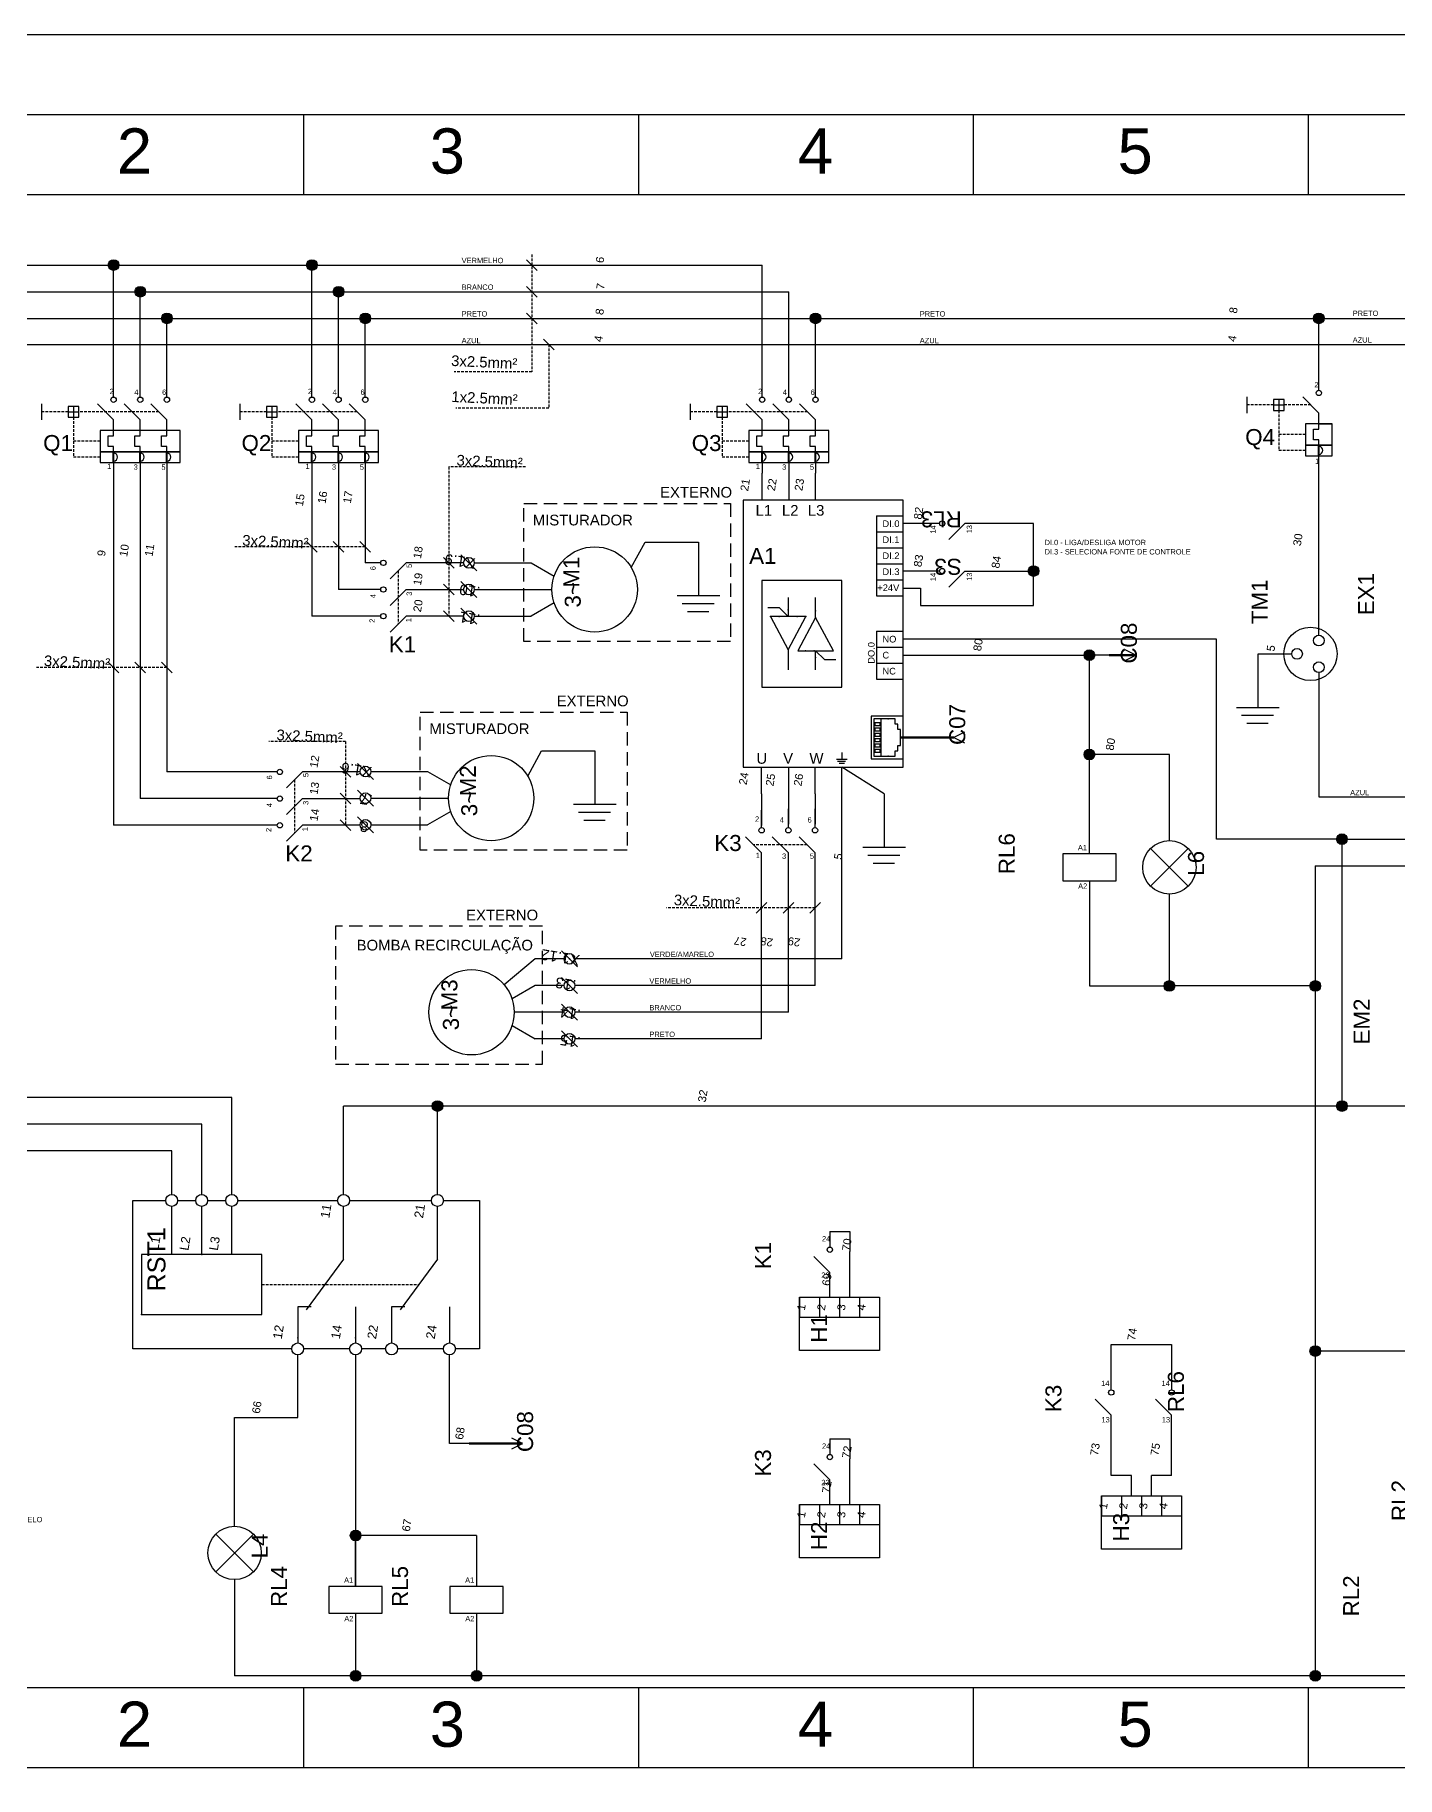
# Model space of a CAD drawing. Header units: millimetres. Extents: x 100 to 940, y 59 to 694.
# Drawn here: x 240.1 to 495.5, y 367.3 to 693.9 of the extents above; entities that cross this region are included whole.
import ezdxf
from ezdxf import colors
from ezdxf.entities.mleader import LeaderData, LeaderLine
from ezdxf.enums import TextEntityAlignment as Align
from ezdxf.math import Vec2, Vec3

# ---------------------------------------------------------------- set-up
doc = ezdxf.new("R2010")
doc.units = ezdxf.units.MM
doc.linetypes.add('DASHED', pattern=[0.75, 0.5, -0.25])
doc.styles.add('Annotative', font='arial.ttf')
doc.styles.add('Notes', font='arial.ttf', dxfattribs={"height": 3})

msp = doc.modelspace()

# ---------------------------------------------------------------- hatches: boundary and pattern name
for points in [[(255.88, 650.79, 1), (253.88, 650.79, 1)], [(293.07, 650.79, 1), (291.07, 650.79, 1)], [(260.88, 645.79, 1), (258.88, 645.79, 1)], [(298.07, 645.79, 1), (296.07, 645.79, 1)], [(265.88, 640.79, 1), (263.88, 640.79, 1)], [(303.07, 640.79, 1), (301.07, 640.79, 1)], [(387.47, 640.79, 1), (385.47, 640.79, 1)], [(481.84, 640.79, 1), (479.84, 640.79, 1)], [(428.36, 593.42, 1), (426.36, 593.42, 1)], [(438.82, 577.66, 1), (436.82, 577.66, 1)], [(438.82, 559.02, 1), (436.82, 559.02, 1)], [(486.18, 543.16, 1), (484.18, 543.16, 1)], [(453.82, 515.64, 1), (451.82, 515.64, 1)], [(481.18, 515.64, 1), (479.18, 515.64, 1)], [(316.6, 493.13, 1), (314.6, 493.13, 1)], [(486.18, 493.13, 1), (484.18, 493.13, 1)], [(481.18, 447.2, 1), (479.18, 447.2, 1)], [(301.25, 412.61, 1), (299.25, 412.61, 1)], [(301.25, 386.32, 1), (299.25, 386.32, 1)], [(323.94, 386.32, 1), (321.94, 386.32, 1)], [(481.18, 386.32, 1), (479.18, 386.32, 1)]]:
    msp.add_hatch(color=256).paths.add_polyline_path(points)

# ---------------------------------------------------------------- linework, layer by layer
for p, q in [((290.56, 664), (290.56, 679)), ((353.33, 664), (353.33, 679)), ((416.11, 664), (416.11, 679)), ((478.89, 664), (478.89, 679)), ((188.02, 650.79), (376.47, 650.79)), ((254.88, 628.03), (254.88, 650.79)), ((292.07, 628.03), (292.07, 650.79)), ((332.27, 651.79), (334.27, 649.79)), ((376.47, 628.03), (376.47, 650.79)), ((332.27, 646.79), (334.27, 644.79)), ((193.02, 645.79), (381.47, 645.79)), ((259.88, 628.03), (259.88, 645.79)), ((297.07, 628.03), (297.07, 645.79)), ((381.47, 628.03), (381.47, 645.79)), ((198.02, 640.79), (484.62, 640.79)), ((264.88, 628.03), (264.88, 640.79)), ((302.07, 628.03), (302.07, 640.79)), ((332.27, 641.79), (334.27, 639.79)), ((386.47, 628.03), (386.47, 640.79)), ((450.45, 640.79), (549.65, 640.79)), ((480.84, 627.3), (480.84, 640.89)), ((203.02, 635.89), (484.62, 635.89)), ((335.5, 636.89), (337.5, 634.89)), ((450.45, 635.89), (554.65, 635.89)), ((254.88, 626.03), (254.88, 628.03)), ((259.88, 626.03), (259.88, 628.03)), ((264.88, 626.03), (264.88, 628.03)), ((292.07, 626.03), (292.07, 628.03)), ((297.07, 626.03), (297.07, 628.03)), ((302.07, 626.03), (302.07, 628.03)), ((376.47, 626.03), (376.47, 628.03)), ((381.47, 626.03), (381.47, 628.03)), ((386.47, 626.03), (386.47, 628.03)), ((480.84, 627.3), (480.84, 629.3)), ((480.84, 627.3), (480.84, 629.3)), ((241.38, 624.79), (241.38, 621.79)), ((247.38, 624.29), (247.38, 622.29)), ((254.88, 621.79), (251.88, 624.79)), ((259.88, 621.79), (256.88, 624.79)), ((264.88, 621.79), (261.88, 624.79)), ((278.57, 624.79), (278.57, 621.79)), ((284.57, 624.29), (284.57, 622.29)), ((292.07, 621.79), (289.07, 624.79)), ((297.07, 621.79), (294.07, 624.79)), ((302.07, 621.79), (299.07, 624.79)), ((362.97, 624.79), (362.97, 621.79)), ((368.97, 624.29), (368.97, 622.29)), ((376.47, 621.79), (373.47, 624.79)), ((381.47, 621.79), (378.47, 624.79)), ((386.47, 621.79), (383.47, 624.79)), ((467.34, 626.05), (467.34, 623.05)), ((472.34, 624.55), (474.34, 624.55)), ((473.34, 625.55), (473.34, 623.55)), ((480.84, 623.05), (477.84, 626.05)), ((246.38, 623.29), (248.38, 623.29)), ((254.88, 619.79), (254.88, 621.79)), ((259.88, 619.79), (259.88, 621.79)), ((264.88, 619.79), (264.88, 621.79)), ((283.57, 623.29), (285.57, 623.29)), ((292.07, 619.79), (292.07, 621.79)), ((297.07, 619.79), (297.07, 621.79)), ((302.07, 619.79), (302.07, 621.79)), ((367.97, 623.29), (369.97, 623.29)), ((376.47, 619.79), (376.47, 621.79)), ((381.47, 619.79), (381.47, 621.79)), ((386.47, 619.79), (386.47, 621.79)), ((480.84, 621.05), (480.84, 623.05)), ((480.84, 620.04), (480.84, 621.05)), ((480.84, 621.05), (483.34, 621.05)), ((253.88, 616.79), (253.88, 618.79)), ((253.88, 618.79), (254.88, 618.78)), ((254.88, 618.78), (254.88, 619.79)), ((258.88, 616.79), (258.88, 618.79)), ((258.88, 618.79), (259.88, 618.79)), ((259.88, 618.79), (259.88, 619.79)), ((263.88, 616.79), (263.88, 618.79)), ((263.88, 618.79), (264.88, 618.79)), ((264.88, 618.79), (264.88, 619.79)), ((291.07, 616.79), (291.07, 618.79)), ((291.07, 618.79), (292.07, 618.78)), ((292.07, 618.78), (292.07, 619.79)), ((296.07, 616.79), (296.07, 618.79)), ((296.07, 618.79), (297.07, 618.79)), ((297.07, 618.79), (297.07, 619.79)), ((301.07, 616.79), (301.07, 618.79)), ((301.07, 618.79), (302.07, 618.79)), ((302.07, 618.79), (302.07, 619.79)), ((375.47, 616.79), (375.47, 618.79)), ((375.47, 618.79), (376.47, 618.78)), ((376.47, 618.78), (376.47, 619.79)), ((380.47, 616.79), (380.47, 618.79)), ((380.47, 618.79), (381.47, 618.79)), ((381.47, 618.79), (381.47, 619.79)), ((385.47, 616.79), (385.47, 618.79)), ((385.47, 618.79), (386.47, 618.79)), ((386.47, 618.79), (386.47, 619.79)), ((479.84, 618.05), (479.84, 620.05)), ((479.84, 620.05), (480.84, 620.04)), ((480.84, 618.05), (479.84, 618.05)), ((480.84, 617.05), (480.84, 618.05)), ((254.88, 616.79), (253.88, 616.79)), ((254.88, 615.79), (254.88, 616.79)), ((259.88, 616.79), (258.88, 616.79)), ((259.88, 615.79), (259.88, 616.79)), ((264.88, 616.79), (263.88, 616.79)), ((264.88, 615.79), (264.88, 616.79)), ((292.07, 616.79), (291.07, 616.79)), ((292.07, 615.79), (292.07, 616.79)), ((297.07, 616.79), (296.07, 616.79)), ((297.07, 615.79), (297.07, 616.79)), ((302.07, 616.79), (301.07, 616.79)), ((302.07, 615.79), (302.07, 616.79)), ((376.47, 616.79), (375.47, 616.79)), ((376.47, 615.79), (376.47, 616.79)), ((381.47, 616.79), (380.47, 616.79)), ((381.47, 615.79), (381.47, 616.79)), ((386.47, 616.79), (385.47, 616.79)), ((386.47, 615.79), (386.47, 616.79)), ((480.84, 581.39), (480.84, 617.05)), ((254.88, 613.79), (254.88, 611.79)), ((254.88, 611.79), (254.88, 584.97)), ((259.88, 613.79), (259.88, 611.79)), ((259.88, 611.79), (259.88, 589.96)), ((264.88, 613.79), (264.88, 611.79)), ((264.88, 611.79), (264.88, 594.97)), ((292.07, 613.79), (292.07, 611.79)), ((292.07, 611.79), (292.07, 584.97)), ((297.07, 613.79), (297.07, 611.79)), ((297.07, 611.79), (297.07, 589.96)), ((302.07, 613.79), (302.07, 611.79)), ((302.07, 611.79), (302.07, 594.97)), ((376.47, 613.79), (376.47, 611.79)), ((376.47, 606.79), (376.47, 611.79)), ((381.47, 613.79), (381.47, 611.79)), ((381.47, 611.79), (381.47, 606.79)), ((386.47, 613.79), (386.47, 611.79)), ((386.47, 606.79), (386.47, 611.79)), ((397.92, 603.8), (397.92, 588.8)), ((397.92, 603.8), (402.92, 603.8)), ((409.72, 602.33), (402.92, 602.33)), ((414.47, 602.33), (411.47, 599.33)), ((427.36, 602.33), (414.47, 602.33)), ((427.36, 586.99), (427.36, 602.33)), ((291.07, 598.95), (293.07, 596.95)), ((296.07, 598.95), (298.07, 596.95)), ((301.07, 598.95), (303.07, 596.95)), ((351.92, 594.06), (354.51, 598.86)), ((354.51, 598.86), (364.51, 598.86)), ((364.51, 598.86), (364.51, 588.86)), ((397.92, 600.8), (402.92, 600.8)), ((397.92, 597.8), (402.92, 597.8)), ((264.88, 594.97), (264.88, 555.76)), ((304.95, 594.97), (302.07, 594.97)), ((309.7, 594.97), (306.7, 591.97)), ((320.51, 594.97), (309.7, 594.97)), ((316.76, 595.97), (318.76, 593.97)), ((323.01, 593.47), (320.01, 596.47)), ((322.51, 594.97), (333.14, 594.97)), ((333.14, 594.97), (337.47, 592.47)), ((397.92, 594.8), (402.92, 594.8)), ((323.01, 588.47), (320.01, 591.47)), ((397.92, 591.8), (402.92, 591.8)), ((409.72, 593.42), (402.92, 593.42)), ((414.47, 593.42), (411.47, 590.42)), ((414.47, 593.42), (427.36, 593.42)), ((259.88, 589.96), (259.88, 550.76)), ((304.95, 589.96), (297.07, 589.96)), ((309.7, 589.97), (306.7, 586.97)), ((309.7, 589.97), (320.51, 589.97)), ((316.76, 590.97), (318.76, 588.97)), ((322.51, 589.97), (337.07, 589.97)), ((360.51, 588.86), (368.51, 588.86)), ((381.36, 588.47), (381.36, 584.89)), ((386.49, 584.72), (386.49, 588.47)), ((397.92, 588.8), (402.92, 588.8)), ((402.92, 590.22), (406.13, 590.22)), ((402.92, 585.8), (402.92, 588.8)), ((406.13, 590.22), (406.13, 586.99)), ((254.88, 584.97), (254.88, 545.76)), ((304.95, 584.97), (292.07, 584.97)), ((309.7, 584.97), (306.7, 581.97)), ((320.51, 584.97), (309.7, 584.97)), ((316.76, 585.97), (318.76, 583.97)), ((323.01, 583.47), (320.01, 586.47)), ((322.51, 584.97), (333.14, 584.97)), ((337.47, 587.47), (333.14, 584.97)), ((361.46, 587.36), (367.46, 587.36)), ((362.47, 585.86), (366.47, 585.86)), ((379.7, 586.55), (377.55, 586.55)), ((384.69, 584.89), (378.03, 584.89)), ((378.03, 584.89), (381.36, 578.64)), ((381.36, 584.89), (379.7, 586.55)), ((381.36, 578.64), (384.69, 584.89)), ((386.49, 584.72), (383.15, 578.47)), ((389.82, 578.47), (386.49, 584.72)), ((406.13, 586.99), (427.36, 586.99)), ((397.92, 582.16), (402.92, 582.16)), ((397.92, 582.16), (397.92, 573.16)), ((402.92, 579.16), (402.92, 582.16)), ((381.36, 578.64), (381.36, 574.89)), ((383.15, 578.47), (389.82, 578.47)), ((386.49, 574.89), (386.49, 578.47)), ((386.49, 578.47), (388.15, 576.81)), ((397.92, 579.16), (402.92, 579.16)), ((461.66, 580.66), (402.92, 580.66)), ((402.92, 576.16), (402.92, 579.16)), ((446.51, 577.66), (444.51, 578.66)), ((461.66, 543.16), (461.66, 580.66)), ((253.88, 576.36), (255.88, 574.36)), ((258.88, 576.36), (260.88, 574.36)), ((263.88, 576.36), (265.88, 574.36)), ((388.15, 576.81), (390.29, 576.81)), ((397.92, 576.16), (402.92, 576.16)), ((402.92, 577.66), (438.07, 577.66)), ((441.53, 577.66), (437.82, 577.66)), ((437.82, 540.38), (437.82, 577.66)), ((444.51, 576.66), (446.51, 577.66)), ((475.76, 577.87), (469.38, 577.87)), ((469.38, 577.87), (469.38, 567.87)), ((397.92, 573.16), (402.92, 573.16)), ((480.84, 574.39), (480.84, 551.08)), ((401.42, 565.72), (397.42, 565.72)), ((397.42, 565.72), (397.42, 558.72)), ((398.76, 558.72), (398.76, 565.72)), ((401.42, 564.72), (401.42, 565.72)), ((465.38, 567.87), (473.38, 567.87)), ((466.34, 566.38), (472.34, 566.38)), ((401.92, 564.72), (401.42, 564.72)), ((401.92, 563.72), (401.92, 564.72)), ((402.42, 563.72), (401.92, 563.72)), ((402.42, 560.72), (402.42, 563.72)), ((414.38, 563.22), (412.38, 562.22)), ((412.38, 562.22), (414.38, 561.22)), ((467.34, 564.88), (471.34, 564.88)), ((332.52, 554.94), (335.11, 559.74)), ((335.11, 559.74), (345.11, 559.74)), ((345.11, 559.74), (345.11, 549.74)), ((391.39, 559.43), (391.39, 558.18)), ((397.42, 558.72), (401.42, 558.72)), ((401.42, 558.72), (401.42, 559.72)), ((401.42, 559.72), (401.92, 559.72)), ((401.92, 559.72), (401.92, 560.72)), ((401.92, 560.72), (402.42, 560.72)), ((452.82, 559.02), (437.82, 559.02)), ((452.82, 555.14), (452.82, 559.02)), ((285.55, 555.76), (264.88, 555.76)), ((290.3, 555.76), (287.3, 552.76)), ((301.11, 555.76), (290.3, 555.76)), ((297.36, 556.76), (299.36, 554.76)), ((303.61, 554.35), (300.61, 557.35)), ((303.11, 555.85), (313.75, 555.85)), ((313.75, 555.85), (318.08, 553.35)), ((376.38, 551.68), (376.38, 556.68)), ((381.38, 556.68), (381.38, 551.68)), ((386.38, 551.68), (386.38, 556.68)), ((390.39, 558.18), (392.39, 558.18)), ((390.62, 557.81), (392.12, 557.81)), ((390.88, 557.43), (391.88, 557.43)), ((391.38, 520.72), (391.38, 556.68)), ((399.35, 551.68), (391.38, 556.68)), ((303.61, 549.35), (300.61, 552.35)), ((452.82, 542.88), (452.82, 555.14)), ((285.55, 550.76), (259.88, 550.76)), ((290.3, 550.76), (287.3, 547.76)), ((290.3, 550.76), (301.11, 550.76)), ((297.36, 551.76), (299.36, 549.76)), ((303.11, 550.85), (317.67, 550.85)), ((341.11, 549.74), (349.11, 549.74)), ((376.38, 551.68), (376.38, 545.7)), ((381.38, 551.68), (381.38, 545.95)), ((381.38, 545.32), (381.38, 548.82)), ((386.38, 551.68), (386.38, 545.95)), ((386.38, 545.32), (386.38, 548.82)), ((399.35, 551.68), (399.35, 541.68)), ((480.84, 551.08), (531.84, 551.08)), ((285.55, 545.76), (254.88, 545.76)), ((290.3, 545.76), (287.3, 542.76)), ((301.11, 545.76), (290.3, 545.76)), ((297.36, 546.76), (299.36, 544.76)), ((303.61, 544.35), (300.61, 547.35)), ((303.11, 545.85), (313.75, 545.85)), ((318.08, 548.35), (313.75, 545.85)), ((342.06, 548.24), (348.06, 548.24)), ((343.07, 546.74), (347.07, 546.74)), ((376.38, 545.32), (376.38, 548.57)), ((376.38, 540.57), (373.38, 543.57)), ((381.38, 540.57), (378.38, 543.57)), ((386.38, 540.57), (383.38, 543.57)), ((485.18, 543.16), (461.66, 543.16)), ((485.18, 543.16), (574.15, 543.16)), ((485.18, 543.16), (485.18, 493.13)), ((376.38, 505.72), (376.38, 540.57)), ((381.38, 510.72), (381.38, 540.57)), ((386.38, 515.72), (386.38, 540.57)), ((395.35, 541.68), (403.35, 541.68)), ((396.3, 540.18), (402.3, 540.18)), ((456.36, 541.41), (449.29, 534.34)), ((449.29, 541.41), (456.36, 534.34)), ((397.31, 538.68), (401.31, 538.68)), ((480.18, 538.16), (599.85, 538.16)), ((480.18, 538.16), (480.18, 386.32)), ((437.82, 535.38), (437.82, 515.64)), ((452.82, 515.64), (452.82, 532.88)), ((377.38, 531.29), (375.38, 529.29)), ((382.38, 531.29), (380.38, 529.29)), ((387.38, 531.29), (385.38, 529.29)), ((333.91, 520.72), (328.11, 515.86)), ((339.35, 520.72), (333.91, 520.72)), ((341.85, 519.22), (338.85, 522.22)), ((391.38, 520.72), (341.35, 520.72)), ((341.85, 514.22), (338.85, 517.22)), ((333.91, 515.72), (329.58, 513.22)), ((339.35, 515.72), (333.91, 515.72)), ((386.38, 515.72), (341.35, 515.72)), ((437.82, 515.64), (452.82, 515.64)), ((480.18, 515.64), (452.82, 515.64)), ((339.35, 510.72), (329.98, 510.72)), ((341.85, 509.22), (338.85, 512.22)), ((381.38, 510.72), (341.35, 510.72)), ((329.58, 508.22), (333.91, 505.72)), ((341.85, 504.22), (338.85, 507.22)), ((339.35, 505.72), (333.91, 505.72)), ((376.38, 505.72), (341.35, 505.72)), ((277.02, 494.75), (198.02, 494.75)), ((277.02, 476.55), (277.02, 494.75)), ((485.18, 493.13), (298, 493.13)), ((298, 476.55), (298, 493.13)), ((315.6, 476.55), (315.6, 493.13)), ((498.45, 493.13), (485.18, 493.13)), ((271.39, 489.75), (193.02, 489.75)), ((271.39, 476.55), (271.39, 489.75)), ((265.77, 484.75), (188.02, 484.76)), ((265.77, 476.55), (265.77, 484.75)), ((389.16, 469.6), (392.91, 469.6)), ((389.16, 469.6), (389.16, 466.7)), ((392.91, 469.6), (392.91, 465.88)), ((389.16, 461.95), (386.16, 464.95)), ((392.91, 457.33), (392.91, 465.88)), ((389.16, 457.33), (389.16, 461.95)), ((383.47, 457.33), (383.47, 453.58)), ((387.22, 457.33), (387.22, 453.58)), ((390.97, 457.33), (390.97, 453.58)), ((394.72, 457.33), (394.72, 453.58)), ((383.47, 453.58), (398.47, 453.58)), ((441.92, 439.93), (441.92, 448.42)), ((441.92, 448.42), (453.24, 448.42)), ((453.24, 448.42), (453.24, 439.93)), ((289.39, 434.72), (289.39, 446.48)), ((300.25, 446.48), (300.25, 422.39)), ((317.85, 429.85), (317.85, 446.48)), ((498.45, 447.2), (480.18, 447.2)), ((441.92, 435.18), (438.92, 438.18)), ((453.24, 435.18), (450.24, 438.18)), ((277.56, 414.35), (277.56, 434.72)), ((277.56, 434.72), (289.39, 434.72)), ((441.92, 423.87), (441.92, 435.18)), ((453.24, 423.87), (453.24, 435.18)), ((321.56, 429.85), (317.85, 429.85)), ((331.51, 429.85), (329.51, 430.85)), ((329.51, 428.85), (331.51, 429.85)), ((389.16, 430.73), (392.91, 430.73)), ((389.16, 430.73), (389.16, 427.83)), ((392.91, 430.73), (392.91, 427.01)), ((389.16, 423.08), (386.16, 426.08)), ((392.91, 418.46), (392.91, 427.01)), ((300.25, 422.39), (300.25, 403.07)), ((389.16, 418.46), (389.16, 423.08)), ((445.7, 423.87), (441.92, 423.87)), ((445.7, 420.09), (445.7, 423.87)), ((449.45, 420.09), (449.45, 423.87)), ((453.24, 423.87), (449.45, 423.87)), ((383.47, 418.46), (383.47, 414.71)), ((387.22, 418.46), (387.22, 414.71)), ((390.97, 418.46), (390.97, 414.71)), ((394.72, 418.46), (394.72, 414.71)), ((440.08, 420.09), (440.08, 416.34)), ((443.83, 420.09), (443.83, 416.34)), ((443.83, 420.09), (447.58, 420.09)), ((447.58, 420.09), (447.58, 416.34)), ((447.58, 420.09), (451.33, 420.09)), ((451.33, 420.09), (451.33, 416.34)), ((440.08, 416.34), (455.08, 416.34)), ((281.09, 412.89), (274.02, 405.82)), ((274.02, 412.89), (281.09, 405.82)), ((322.94, 412.61), (300.25, 412.61)), ((300.25, 403.07), (300.25, 412.61)), ((322.94, 412.61), (322.94, 403.07)), ((383.47, 414.71), (398.47, 414.71)), ((277.56, 404.35), (277.56, 386.32)), ((300.25, 398.07), (300.25, 386.32)), ((322.94, 398.07), (322.94, 386.32)), ((480.18, 386.32), (277.56, 386.32)), ((543.29, 386.32), (480.18, 386.32)), ((730, 384.08), (165, 384.08)), ((290.56, 369.08), (290.56, 384.08)), ((353.33, 369.08), (353.33, 384.08)), ((416.11, 369.08), (416.11, 384.08)), ((478.89, 369.08), (478.89, 384.08)), ((745, 369.08), (150, 369.08))]:
    msp.add_line(p, q)
at = {"linetype": 'DASHED'}
for p, q in [((333.27, 652.78), (333.27, 630.79)), ((336.5, 635.89), (336.5, 623.93)), ((333.27, 630.79), (318.73, 630.79)), ((336.5, 623.93), (319.07, 623.93)), ((472.34, 624.55), (467.34, 624.55)), ((479.34, 624.55), (474.34, 624.55)), ((246.38, 623.29), (241.38, 623.29)), ((247.38, 622.29), (247.38, 614.79)), ((263.38, 623.29), (248.38, 623.29)), ((283.57, 623.29), (278.57, 623.29)), ((284.57, 622.29), (284.57, 614.79)), ((300.57, 623.29), (285.57, 623.29)), ((367.97, 623.29), (362.97, 623.29)), ((368.97, 622.29), (368.97, 614.79)), ((384.97, 623.29), (369.97, 623.29)), ((473.34, 623.55), (473.34, 616.05)), ((252.38, 617.79), (247.38, 617.79)), ((289.57, 617.79), (284.57, 617.79)), ((373.97, 617.79), (368.97, 617.79)), ((478.34, 619.05), (473.34, 619.05)), ((252.38, 614.79), (247.38, 614.79)), ((289.57, 614.79), (284.57, 614.79)), ((373.97, 614.79), (368.97, 614.79)), ((478.34, 616.05), (473.34, 616.05)), ((317.76, 612.97), (317.76, 584.97)), ((332.11, 612.97), (317.76, 612.97)), ((302.07, 597.95), (277.59, 597.95)), ((308.2, 593.47), (308.2, 583.47)), ((264.88, 575.36), (240.4, 575.36)), ((298.36, 561.48), (284, 561.48)), ((298.36, 561.48), (298.36, 545.76)), ((288.8, 554.26), (288.8, 544.26)), ((384.88, 542.07), (374.88, 542.07)), ((386.38, 530.29), (358.53, 530.29)), ((282.64, 459.68), (312.09, 459.68))]:
    msp.add_line(p, q, dxfattribs=at)
at = {"lineweight": 40}
for p, q in [((254.88, 613.79), (254.88, 615.79)), ((259.88, 613.79), (259.88, 615.79)), ((264.88, 613.79), (264.88, 615.79)), ((292.07, 613.79), (292.07, 615.79)), ((297.07, 613.79), (297.07, 615.79)), ((302.07, 613.79), (302.07, 615.79)), ((376.47, 613.79), (376.47, 615.79)), ((381.47, 613.79), (381.47, 615.79)), ((386.47, 613.79), (386.47, 615.79)), ((480.84, 615.05), (480.84, 617.05))]:
    msp.add_line(p, q, dxfattribs=at)
at = {"lineweight": 50}
for p, q in [((446.51, 577.66), (441.53, 577.66)), ((412.38, 562.22), (402.42, 562.22)), ((331.51, 429.85), (321.56, 429.85))]:
    msp.add_line(p, q, dxfattribs=at)
at = {"lineweight": 30}
for p, q in [((265.77, 465.3), (265.77, 474.3)), ((271.39, 465.3), (271.39, 474.3)), ((277.02, 465.3), (277.02, 474.3)), ((298, 464.42), (298, 474.3)), ((315.6, 464.42), (315.6, 474.3)), ((298, 464.42), (290.98, 454.94)), ((315.6, 464.42), (308.59, 454.94)), ((291.91, 455.48), (289.39, 455.48)), ((289.39, 455.48), (289.39, 448.73)), ((300.25, 455.48), (300.25, 448.73)), ((309.51, 455.48), (307, 455.48)), ((307, 455.48), (307, 448.73)), ((317.85, 455.48), (317.85, 448.73))]:
    msp.add_line(p, q, dxfattribs=at)
for points in [[(100, 100), (940, 100), (940, 693.94), (100, 693.94)], [(150, 679), (925, 679), (925, 115), (150, 115)], [(246.38, 622.29), (248.38, 622.29), (248.38, 624.29), (246.38, 624.29)], [(283.57, 622.29), (285.57, 622.29), (285.57, 624.29), (283.57, 624.29)], [(367.97, 622.29), (369.97, 622.29), (369.97, 624.29), (367.97, 624.29)], [(472.34, 623.55), (474.34, 623.55), (474.34, 625.55), (472.34, 625.55)], [(478.34, 617.05), (483.34, 617.05), (483.34, 621.05), (478.34, 621.05)], [(252.38, 615.79), (267.38, 615.79), (267.38, 619.79), (252.38, 619.79)], [(289.57, 615.79), (304.57, 615.79), (304.57, 619.79), (289.57, 619.79)], [(373.97, 615.79), (388.97, 615.79), (388.97, 619.79), (373.97, 619.79)], [(252.38, 613.79), (267.38, 613.79), (267.38, 615.79), (252.38, 615.79)], [(289.57, 613.79), (304.57, 613.79), (304.57, 615.79), (289.57, 615.79)], [(373.97, 613.79), (388.97, 613.79), (388.97, 615.79), (373.97, 615.79)], [(478.34, 615.05), (483.34, 615.05), (483.34, 617.05), (478.34, 617.05)], [(372.92, 556.68), (402.92, 556.68), (402.92, 606.68), (372.92, 606.68)], [(376.42, 571.68), (391.42, 571.68), (391.42, 591.68), (376.42, 591.68)], [(402.92, 558.22), (402.92, 566.22), (396.92, 566.22), (396.92, 558.22)], [(398.57, 564.47), (398.57, 564.97), (397.57, 564.97), (397.57, 564.47)], [(398.57, 563.47), (398.57, 563.97), (397.57, 563.97), (397.57, 563.47)], [(398.57, 563.47), (398.57, 563.97), (397.57, 563.97), (397.57, 563.47)], [(398.57, 562.47), (398.57, 562.97), (397.57, 562.97), (397.57, 562.47)], [(398.57, 562.47), (398.57, 562.97), (397.57, 562.97), (397.57, 562.47)], [(398.57, 562.47), (398.57, 562.97), (397.57, 562.97), (397.57, 562.47)], [(398.57, 561.47), (398.57, 561.97), (397.57, 561.97), (397.57, 561.47)], [(398.57, 561.47), (398.57, 561.97), (397.57, 561.97), (397.57, 561.47)], [(398.57, 561.47), (398.57, 561.97), (397.57, 561.97), (397.57, 561.47)], [(398.57, 561.47), (398.57, 561.97), (397.57, 561.97), (397.57, 561.47)], [(398.57, 560.47), (398.57, 560.97), (397.57, 560.97), (397.57, 560.47)], [(398.57, 560.47), (398.57, 560.97), (397.57, 560.97), (397.57, 560.47)], [(398.57, 560.47), (398.57, 560.97), (397.57, 560.97), (397.57, 560.47)], [(398.57, 559.47), (398.57, 559.97), (397.57, 559.97), (397.57, 559.47)], [(398.57, 559.47), (398.57, 559.97), (397.57, 559.97), (397.57, 559.47)], [(432.82, 535.38), (442.82, 535.38), (442.82, 540.38), (432.82, 540.38)], [(383.47, 457.33), (398.47, 457.33), (398.47, 447.33), (383.47, 447.33)], [(383.47, 418.46), (398.47, 418.46), (398.47, 408.46), (383.47, 408.46)], [(440.08, 420.09), (455.08, 420.09), (455.08, 410.09), (440.08, 410.09)], [(295.25, 398.07), (305.25, 398.07), (305.25, 403.07), (295.25, 403.07)], [(317.94, 398.07), (327.94, 398.07), (327.94, 403.07), (317.94, 403.07)]]:
    msp.add_lwpolyline(points, close=True)
msp.add_lwpolyline([(165, 384.08), (165, 664), (730, 664), (730, 384.08)])
at = {"linetype": 'DASHED', "ltscale": 5}
for points in [[(331.77, 606.1), (370.56, 606.1), (370.56, 580.21), (331.77, 580.21)], [(312.38, 566.99), (351.17, 566.99), (351.17, 541.09), (312.38, 541.09)], [(335.28, 526.85), (296.49, 526.85), (296.49, 500.96), (335.28, 500.96)]]:
    msp.add_lwpolyline(points, close=True, dxfattribs=at)
at = {"lineweight": 30}
for points in [[(288.27, 447.6), (258.47, 447.6), (258.47, 475.43), (264.64, 475.43)], [(266.89, 475.43), (270.27, 475.43)], [(272.52, 475.43), (275.89, 475.43)], [(278.14, 475.43), (296.87, 475.43)], [(299.12, 475.43), (314.47, 475.43)], [(316.72, 475.43), (323.47, 475.43), (323.47, 447.6), (318.97, 447.6)], [(299.12, 447.6), (290.52, 447.6)], [(305.87, 447.6), (301.37, 447.6)], [(316.72, 447.6), (308.12, 447.6)]]:
    msp.add_lwpolyline(points, dxfattribs=at)
msp.add_lwpolyline([(260.14, 454.05), (282.64, 454.05), (282.64, 465.3), (260.14, 465.3)], close=True, dxfattribs=at)
for centre, radius in [((254.88, 650.79), 1), ((292.07, 650.79), 1), ((259.88, 645.79), 1), ((297.07, 645.79), 1), ((264.88, 640.79), 1), ((302.07, 640.79), 1), ((386.47, 640.79), 1), ((480.84, 640.79), 1), ((480.84, 626.8), 0.5), ((254.88, 625.53), 0.5), ((259.88, 625.53), 0.5), ((264.88, 625.53), 0.5), ((292.07, 625.53), 0.5), ((297.06, 625.53), 0.5), ((302.07, 625.53), 0.5), ((376.47, 625.53), 0.5), ((381.47, 625.53), 0.5), ((386.47, 625.53), 0.5), ((410.22, 602.33), 0.5), ((345.07, 589.97), 8), ((305.45, 594.97), 0.5), ((321.51, 594.97), 1), ((410.22, 593.42), 0.5), ((427.36, 593.42), 1), ((305.45, 589.96), 0.5), ((321.51, 589.97), 1), ((305.45, 584.97), 0.5), ((321.51, 584.97), 1), ((479.27, 577.89), 5), ((480.84, 580.39), 1), ((437.82, 577.66), 1), ((476.76, 577.89), 1), ((480.84, 575.39), 1), ((325.67, 550.85), 8), ((437.82, 559.02), 1), ((286.05, 555.76), 0.5), ((302.11, 555.85), 1), ((286.05, 550.76), 0.5), ((302.11, 550.85), 1), ((286.05, 545.76), 0.5), ((302.11, 545.85), 1), ((376.38, 544.82), 0.5), ((381.38, 544.82), 0.5), ((386.38, 544.82), 0.5), ((452.82, 537.88), 5), ((485.18, 543.16), 1), ((340.35, 520.72), 1), ((321.98, 510.72), 8), ((340.35, 515.72), 1), ((452.82, 515.64), 1), ((480.18, 515.64), 1), ((340.35, 510.72), 1), ((340.35, 505.72), 1), ((315.6, 493.13), 1), ((485.18, 493.13), 1), ((389.16, 466.2), 0.5), ((480.18, 447.2), 1), ((441.92, 439.43), 0.5), ((453.24, 439.43), 0.5), ((389.16, 427.33), 0.5), ((277.56, 409.35), 5), ((300.25, 412.61), 1), ((300.25, 386.32), 1), ((322.94, 386.32), 1), ((480.18, 386.32), 1)]:
    msp.add_circle(centre, radius)
for centre in [(265.77, 475.43), (271.39, 475.43), (277.02, 475.43), (298, 475.43), (315.6, 475.43), (289.39, 447.6), (300.25, 447.6), (307, 447.6), (317.85, 447.6)]:
    msp.add_circle(centre, 1.12, dxfattribs=at)
for centre in [(254.88, 614.79), (259.88, 614.79), (264.88, 614.79), (292.07, 614.79), (297.07, 614.79), (302.07, 614.79), (376.47, 614.79), (381.47, 614.79), (386.47, 614.79), (480.84, 616.05)]:
    msp.add_arc(centre, 0.75, 270, 90)
for p in [(378.03, 584.89), (379.69, 584.89), (379.69, 584.89), (381.36, 586.14), (383.03, 584.89), (383.03, 584.89), (384.69, 584.89), (386.49, 585.97), (386.49, 584.72), (384.58, 578.47), (384.58, 578.47), (386.25, 578.47), (386.49, 577.22), (398.76, 565.72), (400.09, 565.72), (398.76, 558.72), (400.09, 558.72), (340.35, 520.72), (340.35, 515.72), (340.35, 510.72)]:
    msp.add_point(p)
for p in [(271.39, 465.3), (271.39, 465.3), (260.14, 454.05), (260.14, 454.05), (289.39, 449.67), (289.39, 449.67), (300.25, 449.67), (300.25, 449.67)]:
    msp.add_point(p, dxfattribs=at)

# ---------------------------------------------------------------- texts
for s, height, style, p in [('2', 8.48, 'Notes', (255.51, 667.93)), ('3', 8.48, 'Notes', (314.16, 667.93)), ('4', 8.48, 'Notes', (383.17, 667.93)), ('5', 8.48, 'Notes', (443.11, 667.93)), ('VERMELHO', 1, 'Annotative', (320.13, 651.14)), ('BRANCO', 1, 'Annotative', (320.13, 646.14)), ('PRETO', 1, 'Annotative', (320.13, 641.14)), ('PRETO', 1, 'Annotative', (406.02, 641.14)), ('PRETO', 1, 'Annotative', (487.19, 641.24)), ('AZUL', 1, 'Annotative', (320.13, 636.14)), ('AZUL', 1, 'Annotative', (406.02, 636.14)), ('AZUL', 1, 'Annotative', (487.19, 636.24)), ('2', 1, 'Notes', (254.12, 626.59)), ('4', 1, 'Notes', (258.76, 626.45)), ('6', 1, 'Notes', (263.97, 626.45)), ('2', 1, 'Notes', (291.31, 626.59)), ('4', 1, 'Notes', (295.94, 626.45)), ('6', 1, 'Notes', (301.16, 626.45)), ('2', 1, 'Notes', (375.71, 626.59)), ('4', 1, 'Notes', (380.34, 626.45)), ('6', 1, 'Notes', (385.56, 626.45)), ('2', 1, 'Notes', (480.01, 627.86)), ('Q1', 3, 'Notes', (241.67, 615.92)), ('Q2', 3, 'Notes', (278.86, 615.92)), ('Q3', 3, 'Notes', (363.26, 615.92)), ('Q4', 3, 'Notes', (467.04, 617.04)), ('1', 1, 'Notes', (480.16, 613.52)), ('1', 1, 'Notes', (253.69, 612.54)), ('3', 1, 'Notes', (258.63, 612.41)), ('5', 1, 'Notes', (263.84, 612.41)), ('1', 1, 'Notes', (290.87, 612.54)), ('3', 1, 'Notes', (295.81, 612.41)), ('5', 1, 'Notes', (301.03, 612.41)), ('1', 1, 'Notes', (375.27, 612.54)), ('3', 1, 'Notes', (380.21, 612.41)), ('5', 1, 'Notes', (385.43, 612.41)), ('EXTERNO', 2, 'Notes', (357.33, 607.19)), ('L1', 2, 'Notes', (375.24, 603.8)), ('L2', 2, 'Notes', (380.18, 603.8)), ('L3', 2, 'Notes', (385.03, 603.8)), ('MISTURADOR', 2, 'Notes', (333.46, 601.98)), ('DI.0', 1.25, 'Notes', (399.02, 601.67)), ('A1', 3, 'Notes', (374.04, 594.77)), ('DI.1', 1.25, 'Notes', (399.02, 598.67)), ('DI.0 - LIGA/DESLIGA MOTOR', 1, 'Notes', (429.42, 598.28)), ('DI.2', 1.25, 'Notes', (399.02, 595.67)), ('DI.3 - SELECIONA FONTE DE CONTROLE', 1, 'Notes', (429.42, 596.53)), ('DI.3', 1.25, 'Notes', (399.02, 592.67)), ('+24V', 1.25, 'Notes', (398.06, 589.67)), ('K1', 3, 'Notes', (306.47, 578.2)), ('C', 1.25, 'Notes', (399.02, 577.03)), ('NO', 1.25, 'Notes', (399.02, 580.03)), ('NC', 1.25, 'Notes', (399.02, 574.03)), ('EXTERNO', 2, 'Notes', (337.94, 568.07)), ('MISTURADOR', 2, 'Notes', (314.07, 562.87)), ('U', 2, 'Notes', (375.39, 557.3)), ('V', 2, 'Notes', (380.41, 557.3)), ('W', 2, 'Notes', (385.34, 557.3)), ('AZUL', 1, 'Annotative', (486.72, 551.4)), ('2', 1, 'Notes', (375.13, 546.42)), ('4', 1, 'Notes', (379.76, 546.27)), ('6', 1, 'Notes', (384.98, 546.27)), ('K3', 3, 'Notes', (367.5, 540.94)), ('K2', 3, 'Notes', (287.07, 538.99)), ('1', 1, 'Notes', (375.26, 539.6)), ('3', 1, 'Notes', (380.2, 539.47)), ('5', 1, 'Notes', (385.42, 539.47)), ('A1', 1, 'Notes', (435.67, 541.08)), ('A2', 1, 'Notes', (435.71, 533.86)), ('EXTERNO', 2, 'Notes', (320.97, 527.94)), ('BOMBA RECIRCULAÇÃO', 2, 'Notes', (300.44, 522.29)), ('VERDE/AMARELO', 1, 'Annotative', (355.42, 521.07)), ('VERMELHO', 1, 'Annotative', (355.33, 516.07)), ('BRANCO', 1, 'Annotative', (355.33, 511.07)), ('PRETO', 1, 'Annotative', (355.33, 506.07)), ('14', 1, 'Notes', (440.03, 440.64)), ('14', 1, 'Notes', (451.35, 440.64)), ('13', 1, 'Notes', (440.08, 433.82)), ('13', 1, 'Notes', (451.4, 433.82)), ('A1', 1, 'Notes', (298.09, 403.77)), ('A1', 1, 'Notes', (320.78, 403.77)), ('A2', 1, 'Notes', (298.13, 396.55)), ('A2', 1, 'Notes', (320.82, 396.55)), ('2', 8.48, 'Notes', (255.51, 373.01)), ('3', 8.48, 'Notes', (314.16, 373.01)), ('4', 8.48, 'Notes', (383.17, 373.01)), ('5', 8.48, 'Notes', (443.11, 373.01))]:
    msp.add_text(s, height=height, dxfattribs=dict(style=style)).set_placement(p)
at = {"style": 'Notes'}
for s, height, rotation, p in [('6', 1.5, 80.899, (346.81, 651.65)), ('7', 1.5, 80.899, (346.92, 646.68)), ('8', 1.5, 80.899, (346.75, 641.93)), ('8', 1.5, 80.899, (465.56, 642.2)), ('4', 1.5, 80.899, (346.53, 636.86)), ('4', 1.5, 80.899, (465.34, 636.9)), ('15', 1.5, 80.899, (290.54, 606.63)), ('16', 1.5, 80.899, (294.79, 607.13)), ('17', 1.5, 80.899, (299.53, 607.17)), ('21', 1.5, 80.899, (374.01, 609.46)), ('22', 1.5, 80.899, (379.04, 609.5)), ('23', 1.5, 80.899, (384.18, 609.51)), ('82', 1.5, 80.899, (406.51, 604.15)), ('10', 1.5, 80.899, (257.6, 597.17)), ('11', 1.5, 80.899, (262.35, 597.21)), ('18', 1.5, 80.899, (312.68, 596.8)), ('30', 1.5, 80.899, (477.64, 599.18)), ('9', 1.5, 80.899, (253.35, 596.66)), ('X1.9', 2, 170.899, (319.96, 596.23)), ('83', 1.5, 80.899, (406.51, 595.24)), ('84', 1.5, 80.899, (421.1, 594.99)), ('19', 1.5, 80.899, (312.68, 591.8)), ('20', 1.5, 80.899, (312.68, 586.8)), ('.10', 2, 170.899, (321.8, 590.71)), ('.11', 2, 170.899, (321.8, 585.54)), ('80', 1.5, 80.899, (417.68, 579.47)), ('5', 1.5, 80.899, (472.59, 578.84)), ('80', 1.5, 80.899, (442.51, 560.84)), ('12', 1.5, 80.899, (293.28, 557.6)), ('X1.6', 2, 170.899, (300.56, 557.12)), ('24', 1.5, 80.899, (373.75, 554.4)), ('25', 1.5, 80.899, (378.77, 554.18)), ('26', 1.5, 80.899, (384.02, 554.18)), ('13', 1.5, 80.899, (293.28, 552.6)), ('14', 1.5, 80.899, (293.28, 547.6)), ('.7', 2, 170.899, (302.41, 551.59)), ('.8', 2, 170.899, (302.4, 546.42)), ('5', 1.5, 80.899, (391.47, 539.82)), ('27', 1.5, 170.899, (372.48, 524.74)), ('28', 1.5, 170.899, (377.44, 524.65)), ('29', 1.5, 170.899, (382.56, 524.65)), ('X1.12', 2, 170.899, (338.8, 521.99)), ('.13', 2, 170.899, (339.8, 516.99)), ('.14', 2, 170.899, (340.64, 511.46)), ('.15', 2, 170.899, (340.64, 506.29)), ('32', 1.5, 80.899, (366.07, 494.91)), ('70', 1.5, 80.899, (393.09, 467.03)), ('69', 1.5, 80.899, (389.34, 460.49)), ('1', 1.5, 80.899, (384.56, 455.3)), ('2', 1.5, 80.899, (388.31, 455.3)), ('3', 1.5, 80.899, (392.06, 455.3)), ('4', 1.5, 80.899, (395.81, 455.3)), ('74', 1.5, 80.899, (446.57, 450.24)), ('66', 1.5, 80.899, (282.46, 436.54)), ('68', 1.5, 80.899, (320.55, 431.66)), ('72', 1.5, 80.899, (393.09, 428.16)), ('73', 1.5, 80.899, (439.61, 428.68)), ('75', 1.5, 80.899, (450.92, 428.68)), ('71', 1.5, 80.899, (389.34, 421.62)), ('1', 1.5, 80.899, (441.18, 418.05)), ('2', 1.5, 80.899, (444.93, 418.05)), ('3', 1.5, 80.899, (448.68, 418.05)), ('4', 1.5, 80.899, (452.43, 418.05)), ('67', 1.5, 80.899, (310.58, 414.43)), ('1', 1.5, 80.899, (384.56, 416.43)), ('2', 1.5, 80.899, (388.31, 416.43)), ('3', 1.5, 80.899, (392.06, 416.43)), ('4', 1.5, 80.899, (395.81, 416.43))]:
    msp.add_text(s, height=height, rotation=rotation, dxfattribs=at).set_placement(p, align=Align.CENTER)
for s, height, rotation, style, p in [('3x2.5mm²', 2, 357.2768, 'Notes', (318.12, 631.88)), ('1x2.5mm²', 2, 357.2768, 'Notes', (318.17, 625.13)), ('3x2.5mm²', 2, 357.2768, 'Notes', (319.13, 613.23)), ('RL3', 3, 180, 'Notes', (413.89, 604.62)), ('14', 1, 90, 'Notes', (409.01, 600.44)), ('13', 1, 90, 'Notes', (415.83, 600.49)), ('3x2.5mm²', 2, 357.2768, 'Notes', (278.97, 598.21)), ('5', 1, 90, 'Notes', (310.8, 594)), ('M1', 3, 90, 'Notes', (342.19, 590.31)), ('S3', 3, 180, 'Notes', (413.89, 595.72)), ('6', 1, 90, 'Notes', (304, 593.57)), ('14', 1, 90, 'Notes', (409.01, 591.53)), ('13', 1, 90, 'Notes', (415.83, 591.58)), ('TM1', 3, 90, 'Notes', (471.22, 583.47)), ('EX1', 3, 90, 'Notes', (491.21, 585.15)), ('4', 1, 90, 'Notes', (304, 588.35)), ('3', 1, 90, 'Notes', (310.8, 588.79)), ('3~', 3, 90, 'Notes', (342.46, 586.58)), ('2', 1, 90, 'Notes', (303.85, 583.72)), ('1', 1, 90, 'Notes', (310.67, 583.85)), ('C08', 3, 90, 'Notes', (446.72, 576.07)), ('DO.0', 1.25, 90, 'Annotative', (397.55, 576.04)), ('3x2.5mm²', 2, 357.2768, 'Notes', (241.78, 575.63)), ('C07', 3, 90, 'Notes', (414.55, 560.81)), ('3x2.5mm²', 2, 357.2768, 'Notes', (285.38, 561.74)), ('5', 1, 90, 'Notes', (291.4, 554.8)), ('M2', 3, 90, 'Notes', (322.8, 551.19)), ('6', 1, 90, 'Notes', (284.6, 554.37)), ('3~', 3, 90, 'Notes', (323.06, 547.46)), ('4', 1, 90, 'Notes', (284.6, 549.15)), ('3', 1, 90, 'Notes', (291.4, 549.58)), ('2', 1, 90, 'Notes', (284.45, 544.51)), ('1', 1, 90, 'Notes', (291.27, 544.64)), ('RL6', 3, 90, 'Notes', (423.82, 536.6)), ('L6', 3, 90, 'Notes', (459.31, 536.3)), ('3x2.5mm²', 2, 357.2768, 'Notes', (359.88, 530.8)), ('M3', 3, 90, 'Notes', (319.33, 511.06)), ('EM2', 3, 90, 'Notes', (490.37, 504.68)), ('3~', 3, 90, 'Notes', (319.62, 507.33)), ('K1', 3, 90, 'Notes', (378.13, 462.53)), ('24', 1, 359.9995, 'Notes', (387.69, 467.75)), ('23', 1, 359.9995, 'Notes', (387.56, 460.93)), ('H1', 3, 90, 'Notes', (388.66, 448.76)), ('RL6', 3, 90, 'Notes', (455.54, 435.76)), ('K3', 3, 90, 'Notes', (432.59, 435.76)), ('C08', 3, 90, 'Notes', (333.52, 428.26)), ('K3', 3, 90, 'Notes', (378.13, 423.66)), ('24', 1, 359.9995, 'Notes', (387.69, 428.88)), ('23', 1, 359.9995, 'Notes', (387.56, 422.06)), ('RL2', 3, 90, 'Notes', (497.48, 415.33)), ('H2', 3, 90, 'Notes', (388.66, 409.89)), ('H3', 3, 90, 'Notes', (445.28, 411.51)), ('L4', 3, 90, 'Notes', (283.78, 408.33)), ('RL4', 3, 90, 'Notes', (287.38, 399.23)), ('RL5', 3, 90, 'Notes', (310.07, 399.23)), ('RL2', 3, 90, 'Notes', (488.4, 397.46))]:
    msp.add_text(s, height=height, rotation=rotation, dxfattribs=dict(style=style)).set_placement(p)
at = {"lineweight": 30, "style": 'Notes'}
for s, p in [('11', (295.52, 473.31)), ('21', (313.08, 473.31)), ('L1', (263.46, 467.24)), ('L2', (269.1, 467.24)), ('L3', (274.61, 467.24)), ('12', (286.6, 450.65)), ('14', (297.49, 450.65)), ('22', (304.28, 450.65)), ('24', (315.28, 450.65))]:
    msp.add_text(s, height=1.688, rotation=80.899, dxfattribs=at).set_placement(p, align=Align.CENTER)
msp.add_text('RST1', height=3.375, rotation=90, dxfattribs=at).set_placement((264.6, 458.36))

# ---------------------------------------------------------------- leaders
ml = msp.add_multileader_mtext('Standard')
ml.set_content('VERDE/AMARELO', color=256, style='Notes')
ml.set_leader_properties()
ml.build(insert=Vec2(0, 0))
ml.multileader.update_dxf_attribs({"dogleg_length": 7, "arrow_head_size": 3})
ctx = ml.context
ctx.base_point, ctx.char_height, ctx.arrow_head_size, ctx.plane_origin = Vec3(227.49, 415.61), 1, 3, Vec3(218.16, 413.27)
notes = []
notes.append((ctx, [(0, (1, 1, 0), (220.49, 415.61), (1, 0), 7, [(0, [(218.16, 413.27)], 0, [])])]))
ctx.mtext.insert, ctx.mtext.flow_direction = Vec3(229.49, 416.11), 5
for ctx, leaders in notes:
    for number, flags, end, landing, length, lines in leaders:
        leader = LeaderData()
        leader.index, (leader.has_last_leader_line, leader.has_dogleg_vector, leader.attachment_direction) = number, flags
        leader.last_leader_point, leader.dogleg_vector, leader.dogleg_length = Vec3(end), Vec3(landing), length
        for number, points, colour, breaks in lines:
            line = LeaderLine()
            line.index, line.vertices, line.color, line.breaks = number, Vec3.list(points), colors.encode_raw_color(colour), breaks
            leader.lines.append(line)
        ctx.leaders.append(leader)

doc.saveas('drawing.dxf')
